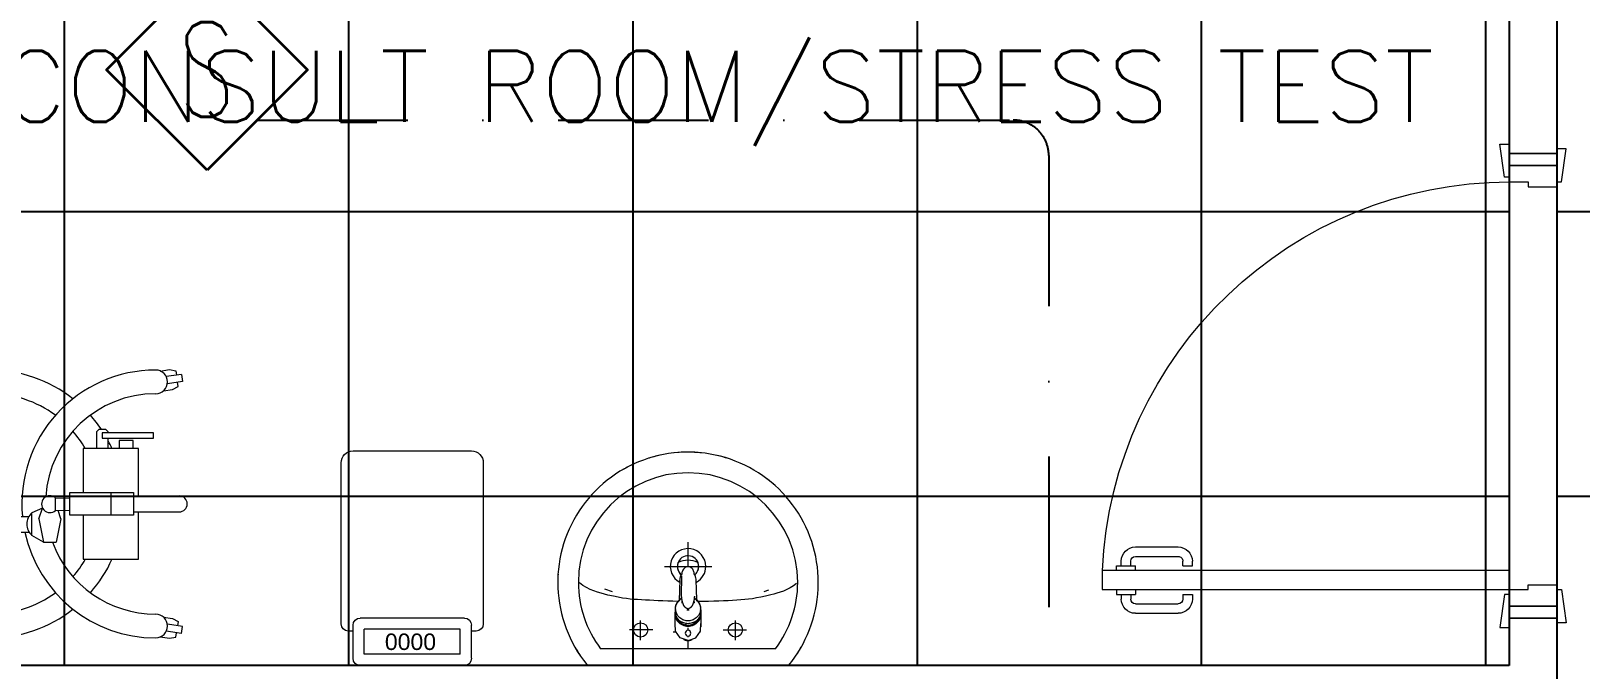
# Model space of a CAD drawing. Header units: inches. Extents: x -246178 to 57169, y -29325 to 19878.
# Drawn here: x 26329 to 29599, y -9965 to -8619 of the extents above; entities that cross this region are included whole.
import ezdxf
from ezdxf.enums import TextEntityAlignment as Align

# ---------------------------------------------------------------- set-up
doc = ezdxf.new("R2010")
doc.units = ezdxf.units.IN
doc.header["$LTSCALE"] = 25
doc.header["$MEASUREMENT"] = 0
doc.linetypes.add('DASHDOT', pattern=[25.4, 12.7, -6.35, 0, -6.35])
doc.layers.get('0').update_dxf_attribs({"color": 8})
for name, color, linetype, lineweight in [('00-Ground Floor$0$72_EGR_BASE_TEXT', 252, 'Continuous', 5), ('00-Ground Floor$0$LOADING', 253, 'Continuous', 5), ('00-Ground Floor$0$P-SANR-FIXT', 6, 'Continuous', 18), ('00-Ground Floor$0$Walls', 251, 'Continuous', 5), ('00-Ground Floor$0$Wooden Joinery', 251, 'Continuous', 5), ('E-LITE-CLNG-CNDT', 6, 'DASHDOT', 35), ('F-ALRM-CLNG @ 100', 33, 'Continuous', 35), ('F-ALRM-CLNG-CNDT', 51, 'DASHDOT', 25)]:
    doc.layers.add(name, color=color, linetype=linetype, lineweight=lineweight)
doc.layers.add('00-Ground Floor$0$False Ceiling', color=251, linetype='Continuous')
doc.styles.add('00-Ground Floor$0$SIMPLEX', font='SIMPLEX.shx', dxfattribs={"height": 150})
doc.styles.add('00-Ground Floor$0$Standard', font='arial.ttf')
doc.styles.add('DC_Simplex', font='SIMPLEX.shx', dxfattribs={"width": 0.7})

# ---------------------------------------------------------------- blocks, each defined once
blk = doc.blocks.new('00-Ground Floor$0$A$C72370EFE')
at = {"layer": '00-Ground Floor$0$Wooden Joinery'}
for p, q in [((-0.01, -0.03), (-0.01, -0.07)), ((0, -0.03), (-0.01, -0.03)), ((0.04, -0.03), (0.05, -0.03)), ((0.05, -0.03), (0.05, -0.07)), ((-0.01, -0.04), (-0.02, -0.04)), ((-0.01, -0.06), (-0.02, -0.06)), ((0.05, -0.04), (0.06, -0.04)), ((0.05, -0.06), (0.06, -0.06)), ((-0.05, -0.07), (-0.05, -0.16)), ((-0.03, -0.07), (-0.03, -0.16)), ((0, -0.07), (-0.01, -0.07)), ((0.04, -0.07), (0.05, -0.07)), ((0.07, -0.07), (0.07, -0.16)), ((0.09, -0.07), (0.09, -0.16)), ((-0.01, -0.17), (-0.02, -0.17)), ((-0.01, -0.19), (-0.02, -0.19)), ((-0.01, -0.17), (-0.01, -0.19)), ((0.05, -0.17), (0.06, -0.17)), ((0.05, -0.17), (0.05, -0.19)), ((0.05, -0.19), (0.06, -0.19))]:
    blk.add_line(p, q, dxfattribs=at)
for centre, radius, start, end in [((-0.02, -0.07), 0.03, 90, 180), ((-0.02, -0.07), 0.01, 90, 180), ((0.06, -0.07), 0.03, 0, 90), ((0.06, -0.07), 0.01, 0, 90), ((-0.02, -0.16), 0.03, 180, 270), ((-0.02, -0.16), 0.01, 180, 270), ((0.06, -0.16), 0.01, 270, 0), ((0.06, -0.16), 0.03, 270, 0)]:
    blk.add_arc(centre, radius, start, end, dxfattribs=at)
blk = doc.blocks.new('00-Ground Floor$0$A$C5DAD61B4')
at = {"layer": '00-Ground Floor$0$Wooden Joinery'}
for points in [[(80, 959.1), (80, 969.1), (10, 979.1), (10, 959.1)], [(940, 959.1), (940, 969.1), (1010, 979.1), (1010, 959.1)], [(70, 859.1), (70, 849.1), (0, 839.1), (0, 859.1)], [(120, 859.1), (120, 0), (80, 0), (80, 859.1)], [(950, 859.1), (950, 849.1), (1020, 839.1), (1020, 859.1)]]:
    blk.add_lwpolyline(points, close=True, dxfattribs=at)
for points in [[(45, 859.1), (45, 959.1), (20, 959.1), (20, 859.1), (45, 859.1)], [(45, 859.1), (80, 859.1), (80, 899.1), (90, 899.1), (90, 959.1), (45, 959.1), (45, 859.1)], [(975, 859.1), (940, 859.1), (940, 899.1), (930, 899.1), (930, 959.1), (975, 959.1), (975, 859.1)], [(975, 859.1), (975, 959.1), (1000, 959.1), (1000, 859.1), (975, 859.1)]]:
    blk.add_lwpolyline(points, dxfattribs=at)
blk.add_arc((80, 859.1), 860, 272.666, 0, dxfattribs=at)
at = {"layer": '00-Ground Floor$0$Wooden Joinery', "xscale": 999.9999999998854, "yscale": 999.9999999998854, "zscale": 999.9999999998854, "rotation": 180}
blk.add_blockref('00-Ground Floor$0$A$C72370EFE', (120, 0), dxfattribs=at)
blk = doc.blocks.new('00-Ground Floor$0$FP_84-161_A_00_GFL_-0_080_Einreichung_Grundrisse_100')
at = {"layer": '00-Ground Floor$0$P-SANR-FIXT'}
blk.add_line((-0.0045, 0.0022), (-0.0044, 0.002), dxfattribs=at)
at = {"layer": '00-Ground Floor$0$P-SANR-FIXT', "flags": 128}
blk.add_lwpolyline([(-0.006, 0.004), (-0.0059, 0.0039), (-0.0057, 0.0038)], dxfattribs=at)
blk = doc.blocks.new('00-Ground Floor$0$FP_85-161_A_00_GFL_-0_080_Einreichung_Grundrisse_100')
at = {"layer": '00-Ground Floor$0$P-SANR-FIXT'}
blk.add_line((0.0044, 0.0019), (0.0045, 0.0021), dxfattribs=at)
at = {"layer": '00-Ground Floor$0$P-SANR-FIXT', "flags": 128}
blk.add_lwpolyline([(0.0057, 0.0037), (0.0058, 0.0039), (0.006, 0.004)], dxfattribs=at)
blk = doc.blocks.new('00-Ground Floor$0$IS_Ceraplus_B8204_BIM_BG _1_ - B8204AA - CERAPLUS single lever basin mixer with pop-up waste-V83-161_A_00_GFL_-0_080_Einreichung_Grundrisse_100')
at = {"layer": '00-Ground Floor$0$LOADING'}
h = blk.add_hatch(dxfattribs=at)
h.set_pattern_fill('FP_27', color=256, style=0, pattern_type=2)
h.set_pattern_definition([(135, (-0.009, 0), (0.010607, 0.010607), []), (45, (-0.009, 0), (0.010607, -0.010607), [])])
h.paths.add_polyline_path([(-0.0045, 0.0019), (-0.0056, 0.0024), (-0.005, 0.0019)])
h.paths.add_polyline_path([(-0.0055, 0.0035), (-0.0055, 0.0035), (-0.0079, 0.0042)])
for p, q in [((-0.014, 0.0647), (-0.0133, 0.1077)), ((-0.0271, 0.0392), (-0.0274, 0.0337)), ((-0.0185, 0.0618), (-0.019, 0.0539)), ((-0.019, 0.0539), (-0.0188, 0.0561)), ((-0.0124, 0.052), (-0.0133, 0.0515)), ((0.0137, 0.0512), (0.0129, 0.0517)), ((0.0274, 0.0337), (0.0271, 0.0392)), ((-0.028, 0.0281), (-0.028, 0)), ((-0.0262, 0.0293), (-0.0263, 0.0287)), ((-0.0263, 0.0287), (-0.0262, 0.0282)), ((0.0262, 0.0282), (0.0263, 0.0287)), ((0.028, 0), (0.028, 0.0281))]:
    blk.add_line(p, q, dxfattribs=at)
at = {"layer": '00-Ground Floor$0$LOADING', "flags": 128}
for points in [[(0, 0.1266), (-0.0025, 0.1263), (-0.0047, 0.1255), (-0.0067, 0.1244), (-0.0084, 0.123), (-0.0098, 0.1214), (-0.0109, 0.1197), (-0.0118, 0.1179), (-0.0124, 0.1161), (-0.0129, 0.1142)], [(0.0129, 0.1142), (0.0124, 0.1161), (0.0118, 0.1179), (0.0109, 0.1197), (0.0098, 0.1214), (0.0084, 0.123), (0.0067, 0.1244), (0.0047, 0.1255), (0.0025, 0.1263), (0, 0.1266)], [(-0.0184, 0.0651), (-0.0184, 0.0652), (-0.0184, 0.0652), (-0.0184, 0.0652), (-0.0184, 0.0654), (-0.0184, 0.0655)], [(-0.0172, 0.0938), (-0.0177, 0.083), (-0.0181, 0.0721)], [(0.0181, 0.0721), (0.0177, 0.083), (0.0172, 0.0938)], [(-0.0173, 0.0577), (-0.0181, 0.057), (-0.0189, 0.0563), (-0.0197, 0.0556), (-0.0204, 0.0548), (-0.0211, 0.054), (-0.0218, 0.0532), (-0.0224, 0.0523), (-0.023, 0.0514), (-0.0236, 0.0505), (-0.0241, 0.0496), (-0.0246, 0.0487), (-0.025, 0.0477), (-0.0254, 0.0467), (-0.0258, 0.0458), (-0.0261, 0.0448), (-0.0264, 0.0437), (-0.0266, 0.0427), (-0.0268, 0.0417), (-0.027, 0.0407), (-0.0271, 0.0396), (-0.0271, 0.0393)], [(0.0176, 0.0568), (0.0224, 0.0513), (0.0254, 0.0448), (0.0264, 0.0376), (0.0253, 0.0305), (0.0222, 0.024), (0.0172, 0.0186), (0.0109, 0.0147), (0.0037, 0.0127), (-0.0037, 0.0127), (-0.0109, 0.0147), (-0.0172, 0.0186), (-0.0222, 0.024), (-0.0253, 0.0305), (-0.0264, 0.0376), (-0.0254, 0.0448), (-0.0224, 0.0513), (-0.0176, 0.0568)], [(-0.0138, 0.0591), (-0.0139, 0.0588), (-0.0142, 0.0586), (-0.0146, 0.0583), (-0.0151, 0.0581), (-0.0156, 0.058), (-0.0162, 0.0579)], [(-0.014, 0.0633), (-0.0139, 0.0612), (-0.0138, 0.0591)], [(0.0138, 0.0591), (0.0139, 0.0612), (0.014, 0.0633)], [(0.0162, 0.0579), (0.0156, 0.058), (0.0151, 0.0581), (0.0146, 0.0583), (0.0142, 0.0586), (0.0139, 0.0588), (0.0138, 0.0591)], [(0.0176, 0.0568), (0.0174, 0.0575), (0.0171, 0.0578)], [(0.0271, 0.0393), (0.027, 0.0403), (0.0269, 0.0413), (0.0267, 0.0424), (0.0265, 0.0434), (0.0262, 0.0444), (0.0259, 0.0454), (0.0255, 0.0464), (0.0252, 0.0474), (0.0247, 0.0484), (0.0243, 0.0493), (0.0238, 0.0502), (0.0232, 0.0511), (0.0226, 0.052), (0.022, 0.0529), (0.0214, 0.0537), (0.0207, 0.0545), (0.0199, 0.0553), (0.0192, 0.0561), (0.0184, 0.0568), (0.0176, 0.0575), (0.0173, 0.0577)], [(0.019, 0.0539), (0.0185, 0.0615), (0.0185, 0.0618)], [(0, -0.0291), (-0.0165, -0.0236), (-0.0266, -0.009), (-0.0272, 0.0069)], [(0, -0.0291), (0.0165, -0.0236), (0.0266, -0.009), (0.0272, 0.0069)]]:
    blk.add_lwpolyline(points, dxfattribs=at)
at = {"layer": '00-Ground Floor$0$LOADING'}
for centre, radius, start, end in [((-0.009, 0), 0.005, 45, 60), ((0.009, 0), 0.005, 120, 135), ((0, -0.0135), 0.00603, 0, 180), ((0, -0.0135), 0.00603, 180, 0)]:
    blk.add_arc(centre, radius, start, end, dxfattribs=at)
for centre, major_axis, start_param, end_param in [((0, 0.0281), (0.028, 0), 2.951868, 4.712389), ((0, 0.0321), (0.0275, 0), 3.080485, 3.141362), ((0, 0.0321), (0.0275, 0), 2.843769, 3.043872), ((0, 0.0281), (0.028, 0), 2.799851, 2.911963), ((0, 0.0312), (0.0248, 0), 2.092112, 2.171239), ((0, 0.0281), (0.028, 0), 2.023633, 2.080754), ((0, 0.0287), (0.0262, 0), 2.050686, 2.11396), ((0, 0.0281), (0.028, 0), 4.712389, 6.473013), ((0, 0.0287), (0.0263, 0), 1.027635, 1.090907), ((0, 0.0281), (0.028, 0), 1.06092, 1.118026), ((0, 0.0312), (0.0248, 0), 0.970354, 1.049481), ((0, 0.0287), (0.0267, 0), 0.174533, 0.223811), ((0, 0.0321), (0.0275, 0), 0.09773, 0.297658), ((0, 0.0281), (0.028, 0), 0.229745, 0.342115), ((0, 0.0321), (0.0275, 0), 0.00023, 0.061119), ((0, 0.0287), (0.0267, 0), 3.246629, 4.712389), ((0, 0.0287), (0.0262, 0), 3.49143, 3.65954), ((0, 0.0287), (0.0262, 0), 3.665191, 4.712389), ((0, 0.0287), (-0.0267, 0), 1.570796, 3.036493), ((0, 0.0287), (-0.0263, 0), 1.570796, 2.599865), ((0, 0.0287), (0.0263, 0), 5.759587, 5.933266)]:
    blk.add_ellipse(centre, major_axis=major_axis, ratio=0.961262, start_param=start_param, end_param=end_param, dxfattribs=at)
for points, knots in [([(-0.0171, 0.0973), (-0.0171, 0.0992), (-0.0167, 0.102), (-0.0159, 0.1053), (-0.0153, 0.1072), (-0.0147, 0.1084), (-0.0142, 0.1096), (-0.0137, 0.1106), (-0.0133, 0.1113), (-0.0131, 0.1116)], [0, 0, 0, 0, 0.2, 0.3, 0.35, 0.4, 0.4375, 0.475, 0.5143259, 0.5143259, 0.5143259, 0.5143259]), ([(-0.0129, 0.1142), (-0.0129, 0.1141), (-0.013, 0.1138), (-0.013, 0.1134), (-0.0131, 0.1131), (-0.0131, 0.1128), (-0.0131, 0.1125), (-0.0131, 0.1122), (-0.0132, 0.1118), (-0.0132, 0.1115), (-0.0132, 0.1111), (-0.0132, 0.1107), (-0.0132, 0.1105)], [0, 0, 0, 0, 0.1, 0.15, 0.2, 0.25, 0.3, 0.35, 0.4, 0.45, 0.5, 0.6, 0.6, 0.6, 0.6]), ([(0.0132, 0.1105), (0.0132, 0.1107), (0.0132, 0.1111), (0.0132, 0.1115), (0.0132, 0.1118), (0.0131, 0.1122), (0.0131, 0.1125), (0.0131, 0.1128), (0.0131, 0.1131), (0.013, 0.1134), (0.013, 0.1138), (0.0129, 0.1141), (0.0129, 0.1142)], [0.4, 0.4, 0.4, 0.4, 0.5, 0.55, 0.6, 0.65, 0.7, 0.75, 0.8, 0.85, 0.9, 1, 1, 1, 1]), ([(0.0171, 0.0973), (0.0171, 0.0992), (0.0167, 0.102), (0.0159, 0.1053), (0.0153, 0.1072), (0.0147, 0.1086), (0.0141, 0.1099), (0.0135, 0.1109), (0.0132, 0.1115), (0.0131, 0.1116)], [-1, -1, -1, -1, -0.8, -0.7, -0.65, -0.6, -0.55, -0.5, -0.4856603, -0.4856603, -0.4856603, -0.4856603]), ([(-0.0184, 0.0646), (-0.0185, 0.0619), (-0.0186, 0.0582), (-0.0188, 0.0547), (-0.0188, 0.0538)], [0, 0, 0, 0, 0.25, 0.3275619, 0.3275619, 0.3275619, 0.3275619]), ([(-0.0176, 0.0568), (-0.0175, 0.0569), (-0.0173, 0.057), (-0.0172, 0.0571), (-0.017, 0.0572), (-0.0169, 0.0573), (-0.0167, 0.0574), (-0.0166, 0.0575), (-0.0165, 0.0577), (-0.0163, 0.0578), (-0.0162, 0.0578), (-0.0162, 0.0579)], [0, 0, 0, 0, 0.2, 0.3, 0.4, 0.5, 0.6, 0.7, 0.8, 0.9, 1, 1, 1, 1]), ([(-0.0138, 0.0591), (-0.0137, 0.0587), (-0.0136, 0.0581), (-0.0134, 0.0572), (-0.0132, 0.0566), (-0.0131, 0.0559), (-0.0129, 0.0552), (-0.0128, 0.0544), (-0.0126, 0.0537), (-0.0124, 0.053), (-0.0122, 0.0521), (-0.0118, 0.0509), (-0.0114, 0.0497), (-0.0111, 0.0489), (-0.0109, 0.0484), (-0.0108, 0.0481), (-0.0107, 0.0477), (-0.0105, 0.0472), (-0.0103, 0.0466), (-0.01, 0.0459), (-0.0096, 0.0452), (-0.0092, 0.0446), (-0.0088, 0.0441), (-0.0083, 0.0435), (-0.0078, 0.0429), (-0.0072, 0.0424), (-0.0067, 0.0419), (-0.0061, 0.0414), (-0.0055, 0.0409), (-0.0049, 0.0405), (-0.0042, 0.04), (-0.0035, 0.0397), (-0.0028, 0.0393), (-0.0021, 0.0389), (-0.0012, 0.0384), (-0.0005, 0.038), (0, 0.0378)], [0, 0, 0, 0, 0.055556, 0.083333, 0.111111, 0.138889, 0.166667, 0.194444, 0.222222, 0.25, 0.277778, 0.333333, 0.388889, 0.416667, 0.430556, 0.444444, 0.458333, 0.472222, 0.5, 0.527778, 0.555556, 0.583333, 0.611111, 0.638889, 0.666667, 0.694444, 0.722222, 0.75, 0.777778, 0.805556, 0.833333, 0.861111, 0.888889, 0.916667, 0.944444, 1, 1, 1, 1]), ([(-0.0022, 0.0357), (-0.002, 0.0357), (-0.0013, 0.0357), (-0.0006, 0.0357), (0, 0.0357)], [0.8701641, 0.8701641, 0.8701641, 0.8701641, 0.9, 1, 1, 1, 1]), ([(0, 0.0378), (0.0005, 0.038), (0.0012, 0.0384), (0.0021, 0.0389), (0.0028, 0.0393), (0.0035, 0.0397), (0.0042, 0.04), (0.0049, 0.0405), (0.0055, 0.0409), (0.0061, 0.0414), (0.0067, 0.0419), (0.0072, 0.0424), (0.0078, 0.0429), (0.0083, 0.0435), (0.0088, 0.0441), (0.0092, 0.0446), (0.0096, 0.0452), (0.01, 0.0459), (0.0103, 0.0466), (0.0105, 0.0472), (0.0107, 0.0477), (0.0108, 0.0481), (0.0109, 0.0484), (0.0111, 0.0489), (0.0114, 0.0497), (0.0118, 0.0509), (0.0122, 0.0521), (0.0124, 0.053), (0.0126, 0.0537), (0.0128, 0.0544), (0.0129, 0.0552), (0.0131, 0.0559), (0.0132, 0.0566), (0.0134, 0.0572), (0.0136, 0.0581), (0.0137, 0.0587), (0.0138, 0.0591)], [0, 0, 0, 0, 0.055556, 0.083333, 0.111111, 0.138889, 0.166667, 0.194444, 0.222222, 0.25, 0.277778, 0.305556, 0.333333, 0.361111, 0.388889, 0.416667, 0.444444, 0.472222, 0.5, 0.527778, 0.541667, 0.555556, 0.569444, 0.583333, 0.611111, 0.666667, 0.722222, 0.75, 0.777778, 0.805556, 0.833333, 0.861111, 0.888889, 0.916667, 0.944444, 1, 1, 1, 1]), ([(0, 0.0357), (0.0006, 0.0357), (0.0013, 0.0357), (0.002, 0.0357), (0.0022, 0.0357)], [0, 0, 0, 0, 0.1, 0.1298422, 0.1298422, 0.1298422, 0.1298422]), ([(0.0166, 0.0582), (0.0165, 0.0583), (0.0163, 0.0585), (0.016, 0.0587), (0.0158, 0.0588), (0.0156, 0.059), (0.0154, 0.0592), (0.0151, 0.0596), (0.0148, 0.06), (0.0145, 0.0604), (0.0143, 0.0608), (0.0141, 0.0611), (0.0141, 0.0613)], [0, 0, 0, 0, 0.0833333, 0.125, 0.1666667, 0.2083333, 0.25, 0.3333333, 0.4166667, 0.5, 0.5833333, 0.6666667, 0.6666667, 0.6666667, 0.6666667]), ([(0.0162, 0.0579), (0.0162, 0.0578), (0.0163, 0.0578), (0.0165, 0.0577), (0.0166, 0.0575), (0.0167, 0.0574), (0.0169, 0.0573), (0.017, 0.0572), (0.0172, 0.0571), (0.0173, 0.057), (0.0175, 0.0569), (0.0176, 0.0568)], [0, 0, 0, 0, 0.1, 0.2, 0.3, 0.4, 0.5, 0.6, 0.7, 0.8, 1, 1, 1, 1]), ([(0.0188, 0.0538), (0.0188, 0.0547), (0.0186, 0.0582), (0.0185, 0.0619), (0.0184, 0.0646)], [0.6724033, 0.6724033, 0.6724033, 0.6724033, 0.75, 1, 1, 1, 1]), ([(-0.0275, 0.0321), (-0.0275, 0.0305), (-0.0273, 0.0282), (-0.0266, 0.0253), (-0.0258, 0.0231), (-0.0249, 0.0211), (-0.0238, 0.0192), (-0.0227, 0.0177), (-0.0218, 0.0165), (-0.021, 0.0157), (-0.0202, 0.0149), (-0.0191, 0.0139), (-0.0177, 0.0127), (-0.0161, 0.0117), (-0.0148, 0.0109), (-0.0138, 0.0104), (-0.0127, 0.0099), (-0.0113, 0.0093), (-0.0087, 0.0084), (-0.0048, 0.0075), (0, 0.0071), (0.0048, 0.0075), (0.0087, 0.0084), (0.0113, 0.0093), (0.0127, 0.0099), (0.0138, 0.0104), (0.0148, 0.0109), (0.0161, 0.0117), (0.0177, 0.0127), (0.0192, 0.0139), (0.0203, 0.0149), (0.021, 0.0157), (0.0218, 0.0165), (0.0227, 0.0177), (0.0238, 0.0192), (0.0249, 0.0211), (0.0258, 0.0231), (0.0266, 0.0253), (0.0273, 0.0282), (0.0275, 0.0305), (0.0275, 0.0321)], [0, 0, 0, 0, 0.055556, 0.083333, 0.111111, 0.138889, 0.166667, 0.194444, 0.208333, 0.222222, 0.236111, 0.25, 0.277778, 0.305556, 0.319444, 0.333333, 0.347222, 0.361111, 0.388889, 0.444444, 0.5, 0.555556, 0.611111, 0.638889, 0.652778, 0.666667, 0.680556, 0.694444, 0.722222, 0.75, 0.763889, 0.777778, 0.791667, 0.805556, 0.833333, 0.861111, 0.888889, 0.916667, 0.944444, 1, 1, 1, 1])]:
    blk.add_open_spline(points, degree=3, knots=knots, dxfattribs=at)
for points in [[(-0.0181, 0.0721), (-0.0181, 0.0709), (-0.0182, 0.0684), (-0.0183, 0.0659), (-0.0184, 0.0646)], [(-0.0171, 0.0973), (-0.0171, 0.0967), (-0.0172, 0.0956), (-0.0172, 0.0944), (-0.0172, 0.0938)], [(0.0172, 0.0938), (0.0172, 0.0944), (0.0172, 0.0956), (0.0171, 0.0967), (0.0171, 0.0973)], [(0.0184, 0.0646), (0.0183, 0.0659), (0.0182, 0.0684), (0.0181, 0.0709), (0.0181, 0.0721)], [(-0.0172, 0.0578), (-0.0165, 0.058), (-0.0157, 0.0584), (-0.0148, 0.0587)], [(-0.0166, 0.0582), (-0.0167, 0.0581), (-0.0169, 0.058), (-0.0171, 0.0578), (-0.0172, 0.0578)], [(-0.0138, 0.0621), (-0.0139, 0.0617), (-0.0142, 0.0609), (-0.0148, 0.0599), (-0.0156, 0.059), (-0.0163, 0.0585), (-0.0166, 0.0582)], [(-0.0166, 0.0582), (-0.0166, 0.0582), (-0.0166, 0.0583), (-0.0165, 0.0582), (-0.0164, 0.0581), (-0.0162, 0.0579), (-0.0162, 0.0579)], [(-0.014, 0.0633), (-0.014, 0.0635), (-0.014, 0.064), (-0.014, 0.0644), (-0.014, 0.0646)], [(-0.014, 0.0633), (-0.014, 0.0633), (-0.014, 0.0633), (-0.014, 0.0633)], [(0.014, 0.0647), (0.014, 0.0644), (0.014, 0.064), (0.014, 0.0635), (0.014, 0.0633)], [(0.014, 0.0633), (0.014, 0.0633), (0.014, 0.0633), (0.014, 0.0633)], [(0.0141, 0.059), (0.0147, 0.0587), (0.0158, 0.0583), (0.0168, 0.0579), (0.0172, 0.0578)], [(0.0162, 0.0579), (0.0162, 0.0579), (0.0164, 0.0581), (0.0165, 0.0582), (0.0166, 0.0583), (0.0166, 0.0582), (0.0166, 0.0582)], [(0.0169, 0.058), (0.0169, 0.058), (0.0168, 0.0581), (0.0167, 0.0582), (0.0166, 0.0582)], [(0.0171, 0.0578), (0.0171, 0.0579), (0.017, 0.0579), (0.0169, 0.058)]]:
    blk.add_open_spline(points, degree=3, dxfattribs=at)
for name in ['00-Ground Floor$0$FP_84-161_A_00_GFL_-0_080_Einreichung_Grundrisse_100', '00-Ground Floor$0$FP_85-161_A_00_GFL_-0_080_Einreichung_Grundrisse_100']:
    blk.add_blockref(name, (0, 0), dxfattribs=at)
blk = doc.blocks.new('00-Ground Floor$0$_100_WB_KER_REN_55x45x18 - _100_WB_KER_REN_55x45x18-V70-161_A_00_GFL_-0_080_Einreichung_Grundrisse_100')
at = {"layer": '00-Ground Floor$0$LOADING'}
for p, q in [((0, -0.0168), (0, 0.0348)), ((-0.05, -0.0161), (0.05, -0.0161)), ((-0.1763, -0.0637), (-0.1598, -0.0692)), ((0.1605, -0.0691), (0.1707, -0.0656)), ((-0.1, -0.172), (-0.1, -0.1303)), ((0.1, -0.172), (0.1, -0.1303)), ((-0.0744, -0.15), (-0.1234, -0.15)), ((-0.0259, -0.155), (-0.0315, -0.155)), ((0, -0.1422), (0, -0.1399)), ((0, -0.1509), (0, -0.1454)), ((0, -0.1656), (0, -0.1628)), ((0.026, -0.155), (0.0248, -0.155)), ((0.0744, -0.15), (0.1234, -0.15)), ((0.1855, -0.1899), (-0.1855, -0.1899)), ((0, -0.1899), (0, -0.1724)), ((-0.2075, -0.2227), (-0.2075, -0.225)), ((-0.2074, -0.225), (0.2074, -0.225)), ((0.2075, -0.225), (0.2075, -0.2227))]:
    blk.add_line(p, q, dxfattribs=at)
at = {"layer": '00-Ground Floor$0$LOADING', "flags": 128}
for points in [[(0.275, -0.05), (0.2748, -0.039), (0.2741, -0.028), (0.273, -0.0171), (0.2715, -0.0062), (0.2695, 0.0046), (0.2671, 0.0154), (0.2643, 0.026), (0.261, 0.0365), (0.2574, 0.0469), (0.2533, 0.0571), (0.2488, 0.0671), (0.2439, 0.077), (0.2387, 0.0866), (0.233, 0.0961), (0.227, 0.1053), (0.2206, 0.1142), (0.2138, 0.1229), (0.2067, 0.1313), (0.1993, 0.1395), (0.1916, 0.1473), (0.1836, 0.1548), (0.1752, 0.162), (0.1666, 0.1688), (0.1577, 0.1753), (0.1486, 0.1814), (0.1392, 0.1872), (0.1296, 0.1925), (0.1198, 0.1975), (0.1098, 0.2021), (0.0996, 0.2063), (0.0893, 0.2101), (0.0788, 0.2135), (0.0682, 0.2164), (0.0575, 0.2189), (0.0467, 0.221), (0.0359, 0.2227), (0.0249, 0.2239), (0.014, 0.2246), (0.003, 0.225), (-0.008, 0.2249), (-0.019, 0.2243), (-0.03, 0.2234), (-0.0409, 0.2219), (-0.0517, 0.2201), (-0.0625, 0.2178), (-0.0731, 0.2151), (-0.0837, 0.212), (-0.0941, 0.2084), (-0.1043, 0.2044), (-0.1144, 0.2001), (-0.1243, 0.1953), (-0.1341, 0.1901), (-0.1436, 0.1846), (-0.1528, 0.1786), (-0.1618, 0.1723), (-0.1706, 0.1657), (-0.1791, 0.1587), (-0.1873, 0.1514), (-0.1952, 0.1437), (-0.2028, 0.1358), (-0.21, 0.1275), (-0.217, 0.119), (-0.2236, 0.1101), (-0.2298, 0.1011), (-0.2356, 0.0918), (-0.2411, 0.0822), (-0.2462, 0.0725), (-0.2509, 0.0625), (-0.2552, 0.0524), (-0.2591, 0.0421), (-0.2626, 0.0317), (-0.2656, 0.0211), (-0.2683, 0.0104), (-0.2705, -0.0003), (-0.2722, -0.0112), (-0.2736, -0.0221), (-0.2745, -0.0331), (-0.2749, -0.0441), (-0.275, -0.05)], [(-0.275, -0.05), (-0.2748, -0.061), (-0.2741, -0.072), (-0.273, -0.0829), (-0.2715, -0.0938), (-0.2695, -0.1046), (-0.2671, -0.1154), (-0.2643, -0.126), (-0.261, -0.1365), (-0.2574, -0.1469), (-0.2533, -0.1571), (-0.2488, -0.1671), (-0.2439, -0.177), (-0.2387, -0.1866), (-0.233, -0.1961), (-0.227, -0.2053), (-0.2206, -0.2142), (-0.2138, -0.2229), (-0.2121, -0.225)], [(0.2121, -0.225), (0.219, -0.2164), (0.2254, -0.2075), (0.2316, -0.1983), (0.2373, -0.189), (0.2427, -0.1794), (0.2476, -0.1696), (0.2522, -0.1596), (0.2564, -0.1494), (0.2602, -0.1391), (0.2635, -0.1286), (0.2665, -0.118), (0.269, -0.1073), (0.271, -0.0965), (0.2727, -0.0856), (0.2739, -0.0747), (0.2747, -0.0637), (0.275, -0.0527), (0.275, -0.05)]]:
    blk.add_lwpolyline(points, dxfattribs=at)
at = {"layer": '00-Ground Floor$0$LOADING'}
for centre in [(-0.1, -0.15), (0.1, -0.15)]:
    blk.add_circle(centre, 0.015, dxfattribs=at)
for centre, radius, start, end in [((0, -0.05), 0.275, 114.3411, 120), ((0, -0.05), 0.275, 102.4465, 108), ((0, -0.05), 0.275, 84, 96), ((0, -0.05), 0.275, 72, 77.0759), ((0, -0.05), 0.2315, 0, 180), ((0, -0.05), 0.275, 48, 52.3311), ((0, -0.0161), 0.0375, 0, 242.8695), ((0, -0.0161), 0.0225, 0, 230.4974), ((0, -0.05), 0.275, 176.3775, 180), ((0, -0.0161), 0.0225, 166.6583, 180), ((0, -0.0161), 0.0225, 158.492, 162.9534), ((0, -0.0161), 0.0225, 197.9866, 203.275), ((0, -0.05), 0.047, 63.4433, 116.5567), ((0, -0.0161), 0.0225, 216.6061, 221.9192), ((0, -0.0161), 0.0225, 308.5714, 0), ((0, -0.0161), 0.0225, 318.0735, 323.384), ((0, -0.0161), 0.0375, 298.5854, 0), ((0, -0.0161), 0.0225, 336.724, 342.0113), ((0, -0.0161), 0.0225, 17.0466, 21.508), ((0, -0.0161), 0.0225, 0, 13.3417), ((0, -0.05), 0.2315, 180, 217.1791), ((0, -0.05), 0.2315, 322.8209, 0), ((0, -0.155), 0.0175, 101.7654, 108.0537), ((0, -0.05), 0.275, 209.6409, 214.0676), ((0, -0.155), 0.0175, 234.0899, 305.9101), ((0, -0.155), 0.0175, 276.1202, 291.131), ((0, -0.05), 0.275, 325.9324, 330.3591), ((0, -0.05), 0.275, 218.7619, 219.5212), ((0, -0.05), 0.275, 320.4788, 321.2381)]:
    blk.add_arc(centre, radius, start, end, dxfattribs=at)
for points in [[(-0.021, -0.008), (-0.0215, -0.0093), (-0.0222, -0.012), (-0.0225, -0.0147), (-0.0225, -0.0161)], [(0.0225, -0.0161), (0.0225, -0.0147), (0.0222, -0.012), (0.0215, -0.0093), (0.021, -0.008)], [(-0.1855, -0.1899), (-0.1854, -0.1899), (-0.1853, -0.1899), (-0.1852, -0.1899)], [(-0.0022, -0.1724), (-0.0018, -0.1724), (-0.0013, -0.1725), (-0.0009, -0.1725)], [(0.0009, -0.1725), (0.0013, -0.1725), (0.0018, -0.1724), (0.0022, -0.1724)], [(0.1852, -0.1899), (0.1853, -0.1899), (0.1854, -0.1899), (0.1855, -0.1899)], [(-0.2075, -0.2239), (-0.2075, -0.2235), (-0.2075, -0.2231), (-0.2075, -0.2227)], [(0.2075, -0.2227), (0.2075, -0.2231), (0.2075, -0.2235), (0.2075, -0.2239)]]:
    blk.add_open_spline(points, degree=3, dxfattribs=at)
for points, knots in [([(-0.0225, -0.0161), (-0.0225, -0.0187), (-0.0216, -0.0239), (-0.0182, -0.0298), (-0.0152, -0.0327), (-0.0141, -0.0337)], [0, 0, 0, 0, 0.1111111, 0.2222222, 0.2855797, 0.2855797, 0.2855797, 0.2855797]), ([(0.0141, -0.0337), (0.0163, -0.0319), (0.0207, -0.0267), (0.0225, -0.02), (0.0225, -0.0161)], [0.714432, 0.714432, 0.714432, 0.714432, 0.8333333, 1, 1, 1, 1]), ([(-0.0213, -0.0899), (-0.0501, -0.0892), (-0.1085, -0.0863), (-0.1431, -0.0839), (-0.2103, -0.066), (-0.2294, -0.0509)], [-0.6455998, -0.6455998, -0.6455998, -0.6455998, -0.4228457, -0.1715289, -0.0392191, -0.0392191, -0.0392191, -0.0392191]), ([(0.2292, -0.052), (0.2115, -0.0665), (0.1514, -0.0828), (0.1113, -0.0879), (0.0512, -0.0901), (0.0209, -0.0903)], [-1.3638988, -1.3638988, -1.3638988, -1.3638988, -1.235629, -0.9865548, -0.7533016, -0.7533016, -0.7533016, -0.7533016]), ([(-0.009, -0.17), (-0.0086, -0.1703), (-0.0077, -0.1708), (-0.0059, -0.1715), (-0.0046, -0.1719), (-0.0037, -0.1721)], [0.3333333, 0.3333333, 0.3333333, 0.3333333, 0.3611111, 0.3888889, 0.4346802, 0.4346802, 0.4346802, 0.4346802]), ([(0.0037, -0.1721), (0.0046, -0.1719), (0.0064, -0.1714), (0.0081, -0.1705), (0.009, -0.17)], [0.5653518, 0.5653518, 0.5653518, 0.5653518, 0.6111111, 0.6666667, 0.6666667, 0.6666667, 0.6666667]), ([(-0.2119, -0.225), (-0.2119, -0.225), (-0.2118, -0.225), (-0.2116, -0.225), (-0.2114, -0.225), (-0.2111, -0.225), (-0.2109, -0.225), (-0.2106, -0.225), (-0.2102, -0.225), (-0.2095, -0.225), (-0.2086, -0.225), (-0.2078, -0.225), (-0.2074, -0.225)], [-0.8333333, -0.8333333, -0.8333333, -0.8333333, -0.75, -0.7083333, -0.6666667, -0.5833333, -0.5416667, -0.5, -0.4166667, -0.3333333, -0.1666667, 0, 0, 0, 0]), ([(0.2074, -0.225), (0.2078, -0.225), (0.2086, -0.225), (0.2095, -0.225), (0.2102, -0.225), (0.2106, -0.225), (0.2109, -0.225), (0.2111, -0.225), (0.2114, -0.225), (0.2116, -0.225), (0.2118, -0.225), (0.2119, -0.225), (0.2119, -0.225)], [-1, -1, -1, -1, -0.8333333, -0.6666667, -0.5833333, -0.5, -0.4583333, -0.4166667, -0.3333333, -0.2916667, -0.25, -0.1666667, -0.1666667, -0.1666667, -0.1666667])]:
    blk.add_open_spline(points, degree=3, knots=knots, dxfattribs=at)
at = {"layer": '00-Ground Floor$0$P-SANR-FIXT'}
blk.add_blockref('00-Ground Floor$0$IS_Ceraplus_B8204_BIM_BG _1_ - B8204AA - CERAPLUS single lever basin mixer with pop-up waste-V83-161_A_00_GFL_-0_080_Einreichung_Grundrisse_100', (0, -0.1434), dxfattribs=at)
blk = doc.blocks.new('00-Ground Floor$0$HF13461A-P')
at = {"layer": '00-Ground Floor$0$LOADING'}
for p, q in [((0.0229, 0.4353), (0.0229, 0.3653)), ((0.2579, 0.4503), (0.0379, 0.4503)), ((0.2493, 0.4266), (0.0466, 0.4266)), ((0.0466, 0.4266), (0.0466, 0.3739)), ((0.2493, 0.4266), (0.2493, 0.3739)), ((0.2729, 0.4353), (0.2729, 0.3653)), ((-0.0021, 0.3628), (-0.0021, 0.0228)), ((0.0229, 0.3778), (0.0129, 0.3778)), ((0.2493, 0.3739), (0.0466, 0.3739)), ((0.2829, 0.3778), (0.2729, 0.3778)), ((0.2979, 0.0228), (0.2979, 0.3628)), ((0.2579, 0.3503), (0.0379, 0.3503)), ((0.0229, -0.0022), (0.2729, -0.0022))]:
    blk.add_line(p, q, dxfattribs=at)
for centre, radius, start, end in [((0.0379, 0.4353), 0.015, 90, 180), ((0.2579, 0.4353), 0.015, 0, 90), ((0.0129, 0.3628), 0.015, 90, 180), ((0.0379, 0.3653), 0.015, 180, 270), ((0.2579, 0.3653), 0.015, 270, 0), ((0.2829, 0.3628), 0.015, 0, 90), ((0.0229, 0.0228), 0.025, 180, 270), ((0.2729, 0.0228), 0.025, 270, 0)]:
    blk.add_arc(centre, radius, start, end, dxfattribs=at)
at = {"layer": '00-Ground Floor$0$LOADING', "style": '00-Ground Floor$0$Standard'}
blk.add_text('0000', height=0.03477, dxfattribs=at).set_placement((0.0901, 0.3829))
blk = doc.blocks.new('00-Ground Floor$0$mobile light')
at = {"layer": '00-Ground Floor$0$LOADING'}
for p, q in [((1882.58, -498.29), (1882.35, -499.8)), ((1882.35, -499.8), (1885.55, -500.28)), ((1882.58, -498.29), (1885.78, -498.78)), ((1883.28, -500.85), (1883.42, -499.96)), ((1883.78, -497.56), (1883.65, -498.45)), ((1885.1, -497.29), (1883.78, -497.56)), ((1887.04, -497.59), (1885.1, -497.29)), ((1923.94, -497.59), (1925.88, -497.29)), ((1928.41, -498.29), (1925.2, -498.78)), ((1928.63, -499.8), (1925.43, -500.28)), ((1925.88, -497.29), (1927.2, -497.56)), ((1927.2, -497.56), (1927.33, -498.45)), ((1927.7, -500.85), (1927.56, -499.96)), ((1928.41, -498.29), (1928.63, -499.8)), ((1884.47, -501.5), (1883.28, -500.85)), ((1886.4, -501.79), (1884.47, -501.5)), ((1924.58, -501.79), (1926.52, -501.5)), ((1926.52, -501.5), (1927.7, -500.85)), ((1947.59, -502.62), (1941.09, -502.62)), ((1948.76, -501.94), (1947.59, -502.62)), ((1947.59, -502.62), (1947.59, -505.45)), ((1948.15, -506.5), (1952.41, -502.55)), ((1953.47, -501.94), (1948.76, -501.94)), ((1958.23, -506.5), (1953.47, -501.94)), ((1947.59, -505.45), (1941.09, -505.45)), ((1946.6, -512.08), (1948.15, -506.5)), ((1947.59, -505.45), (1948.15, -506.5)), ((1958.23, -506.5), (1948.15, -506.5)), ((1959.78, -512.08), (1958.23, -506.5)), ((1963.08, -509.67), (1943.3, -509.67)), ((1959.78, -512.08), (1946.6, -512.08)), ((1908.01, -522.53), (1909, -517.55)), ((1911.69, -517.55), (1909, -517.55)), ((1912.69, -522.53), (1911.69, -517.55)), ((1911.69, -517.55), (1914.17, -518.99)), ((1914.17, -518.99), (1914.17, -523.77)), ((1921.08, -519.69), (1914.74, -519.69)), ((1922.73, -518.8), (1921.08, -519.69)), ((1921.08, -519.69), (1921.08, -523.01)), ((1921.08, -519.69), (1921.08, -523.01)), ((1925.38, -518.8), (1922.73, -518.8)), ((1908.01, -522.53), (1908.62, -524.28)), ((1912.69, -522.53), (1911.9, -524.78)), ((1921.08, -523.01), (1914.77, -523.01)), ((1922.73, -523.93), (1921.08, -523.04)), ((1892.68, -523.97), (1883.05, -523.97)), ((1892.68, -528.06), (1892.68, -523.24)), ((1892.68, -523.24), (1906.16, -523.24)), ((1897.5, -528.06), (1897.5, -523.24)), ((1906.16, -523.24), (1906.16, -528.06)), ((1909.15, -524.25), (1906.16, -524.32)), ((1909.15, -524.25), (1909.15, -526.94)), ((1911.9, -524.78), (1914.17, -523.77)), ((1925.38, -523.93), (1922.73, -523.93)), ((1892.68, -527.34), (1883.05, -527.34)), ((1906.16, -528.06), (1892.68, -528.06)), ((1909.15, -526.94), (1906.16, -526.87)), ((1882.35, -551.47), (1885.55, -550.99)), ((1882.58, -552.98), (1882.35, -551.47)), ((1882.58, -552.98), (1885.78, -552.5)), ((1884.47, -549.77), (1883.28, -550.42)), ((1883.28, -550.42), (1883.42, -551.31)), ((1886.4, -549.48), (1884.47, -549.77)), ((1924.58, -549.48), (1926.52, -549.77)), ((1928.41, -552.98), (1925.2, -552.5)), ((1928.63, -551.47), (1925.43, -550.99)), ((1926.52, -549.77), (1927.7, -550.42)), ((1927.7, -550.42), (1927.56, -551.31)), ((1928.41, -552.98), (1928.63, -551.47)), ((1883.78, -553.71), (1883.65, -552.82)), ((1885.1, -553.98), (1883.78, -553.71)), ((1887.04, -553.69), (1885.1, -553.98)), ((1923.94, -553.69), (1925.88, -553.98)), ((1925.88, -553.98), (1927.2, -553.71)), ((1927.2, -553.71), (1927.33, -552.82))]:
    blk.add_line(p, q, dxfattribs=at)
for points in [[(1903.33, -523.24), (1903.33, -514.02), (1891.61, -514.02), (1891.61, -523.97)], [(1954.27, -524.55), (1954.27, -528.82), (1952.05, -528.82), (1952.05, -524.5)], [(1891.61, -527.34), (1891.61, -537.34), (1903.33, -537.34), (1903.33, -528.06)], [(1892.74, -537.34), (1892.74, -539.04), (1895.76, -539.04), (1895.76, -537.34)], [(1898.05, -537.34), (1898.05, -539.5)], [(1898.05, -540.63), (1898.05, -540.87), (1898.53, -541.35), (1900.02, -541.35), (1900.5, -540.87), (1900.5, -537.34)]]:
    blk.add_lwpolyline(points, dxfattribs=at)
for points in [[(1929.78, -518.8), (1925.38, -518.8), (1925.38, -523.93), (1929.78, -523.93)], [(1899.3, -539.5), (1888.5, -539.5), (1888.5, -540.63), (1899.3, -540.63)]]:
    blk.add_lwpolyline(points, close=True, dxfattribs=at)
for centre, radius in [((1945.96, -511.25), 0.793), ((1960.42, -511.25), 0.793), ((1953.01, -531.79), 8.32), ((1953.01, -531.79), 7.35), ((1938.31, -531.85), 0.793), ((1968.07, -531.85), 0.793), ((1953.19, -546.77), 0.793)]:
    blk.add_circle(centre, radius, dxfattribs=at)
for centre, radius, start, end in [((1888.02, -499.89), 2.5, 90, 270), ((1888.02, -525.64), 28.25, 12.1463, 90), ((1922.96, -525.64), 28.25, 90, 128.2073), ((1922.96, -499.89), 2.5, 270, 90), ((1888.02, -525.64), 23.25, 20.3387, 90), ((1922.96, -525.64), 23.25, 90, 126.3743), ((1942.82, -519.31), 16.86, 97.1293, 177.6115), ((1942.82, -519.31), 13.97, 97.1293, 177.6115), ((1922.96, -525.64), 28.25, 138.4974, 155.7305), ((1980.13, -532.49), 43.32, 148.2167, 181.2501), ((1926.25, -532.49), 43.32, 358.7499, 31.7833), ((1922.96, -525.64), 23.25, 138.7224, 150.0382), ((1946.6, -514.96), 2.89, 90, 152.4092), ((1959.78, -514.96), 2.89, 27.5908, 90), ((1980.13, -532.49), 40.72, 152.4092, 181.2501), ((1926.25, -532.49), 40.72, 358.7499, 27.5908), ((1911.94, -521.38), 3.27, 313.0112, 46.9888), ((1888.02, -525.64), 28.25, 270, 5.3386), ((1883.05, -525.65), 1.68, 90, 270), ((1910.32, -525.6), 1.78, 229.0673, 130.9327), ((1888.02, -525.64), 23.25, 270, 356.3184), ((1953.19, -531.93), 16.44, 185.2361, 354.7639), ((1953.19, -531.93), 13.84, 185.2361, 354.7639), ((1922.96, -525.64), 28.25, 204.483, 208.105), ((1922.96, -525.64), 23.25, 210.2349, 221.2776), ((1922.96, -525.64), 28.25, 213.7985, 221.5026), ((1922.96, -525.64), 23.25, 233.6257, 270), ((1888.02, -551.39), 2.5, 90, 270), ((1922.96, -525.64), 28.25, 231.7927, 270), ((1922.96, -551.39), 2.5, 270, 90)]:
    blk.add_arc(centre, radius, start, end, dxfattribs=at)
blk = doc.blocks.new('00-Ground Floor$0$ME19011A-P')
for p, q in [((-0.425, 0), (0.425, 0)), ((-0.425, 0), (-0.425, -0.015)), ((0.425, 0), (0.425, -0.015)), ((-0.425, -0.015), (0.425, -0.015)), ((-0.3675, -0.0198), (-0.2325, -0.0198)), ((-0.3675, -0.0198), (-0.3675, -0.0399)), ((-0.36, -0.015), (-0.36, -0.0198)), ((-0.24, -0.015), (-0.24, -0.0198)), ((-0.2325, -0.0198), (-0.2325, -0.0399)), ((-0.15, -0.015), (-0.15, -0.04)), ((-0.15, -0.025), (0, -0.025)), ((-0.0402, -0.0312), (-0.0496, -0.0337)), ((-0.0376, -0.0409), (-0.0402, -0.0312)), ((0, -0.015), (0, -0.04)), ((0.1, -0.015), (0.1, -0.045)), ((0.2, -0.045), (0.2, -0.015)), ((0.2818, -0.015), (0.2484, -0.015)), ((0.2484, -0.0243), (0.2484, -0.015)), ((0.2818, -0.0243), (0.2484, -0.0243)), ((0.2818, -0.0243), (0.2818, -0.015)), ((0.3211, -0.015), (0.2877, -0.015)), ((0.2877, -0.015), (0.2877, -0.0531)), ((0.3211, -0.0243), (0.2877, -0.0243)), ((0.3211, -0.0531), (0.3211, -0.015)), ((0.3623, -0.015), (0.3289, -0.015)), ((0.3289, -0.015), (0.3289, -0.0531)), ((0.3623, -0.0243), (0.3289, -0.0243)), ((0.3623, -0.0531), (0.3623, -0.015)), ((0.3682, -0.0243), (0.3682, -0.015)), ((0.3682, -0.015), (0.4016, -0.015)), ((0.3682, -0.0243), (0.4016, -0.0243)), ((0.4016, -0.0243), (0.4016, -0.015)), ((-0.3675, -0.0399), (-0.2325, -0.0399)), ((-0.15, -0.04), (-0.1187, -0.04)), ((-0.0887, -0.04), (-0.0637, -0.04)), ((-0.0606, -0.0371), (-0.0787, -0.0432)), ((-0.0787, -0.0432), (-0.077, -0.0497)), ((-0.0582, -0.046), (-0.077, -0.0497)), ((-0.047, -0.0434), (-0.0376, -0.0409)), ((-0.0379, -0.04), (0, -0.04)), ((0.1, -0.035), (0.2, -0.035)), ((0.1, -0.045), (0.2, -0.045)), ((0.2877, -0.0531), (0.3211, -0.0531)), ((0.3289, -0.0531), (0.3623, -0.0531))]:
    blk.add_line(p, q)
at = {"color": 8, "const_width": 0.000601}
for points in [[(0.3044, -0.0531, -0.184574), (0.2977, -0.0636, -1.44364), (0.2961, -0.0581, -0.837915), (0.2969, -0.0664, -0.30536), (0.2839, -0.062, -1.584726), (0.2894, -0.0609, -0.253153), (0.2827, -0.0684, -0.874198), (0.2775, -0.0585, -0.915253), (0.2791, -0.0658, -0.223821), (0.2683, -0.0644, -1.703343), (0.272, -0.0597, -0.588962), (0.2621, -0.068, -0.717795), (0.2625, -0.0581, -0.983104), (0.2645, -0.0644, -0.326362), (0.2534, -0.0609, -0.758716), (0.2609, -0.0514, -0.906186), (0.2593, -0.0565, -0.189488), (0.2526, -0.0522, -0.7948), (0.2613, -0.0423, -1.223996), (0.2574, -0.047, -0.072149), (0.2534, -0.0403, -0.645886), (0.2609, -0.0324, -1.366917), (0.2574, -0.0371, -0.078415), (0.2542, -0.0308, -0.723006), (0.2613, -0.0256, -1.105484), (0.2582, -0.0292, -0.221197), (0.2566, -0.0243, -0.221197)], [(0.3456, -0.0531, 0.184574), (0.3523, -0.0636, 1.44364), (0.3539, -0.0581, 0.837915), (0.3531, -0.0664, 0.30536), (0.3661, -0.062, 1.584726), (0.3606, -0.0609, 0.253153), (0.3673, -0.0684, 0.874198), (0.3725, -0.0585, 0.915253), (0.3709, -0.0658, 0.223821), (0.3817, -0.0644, 1.703343), (0.378, -0.0597, 0.588962), (0.3879, -0.068, 0.717795), (0.3875, -0.0581, 0.983104), (0.3855, -0.0644, 0.326362), (0.3966, -0.0609, 0.758716), (0.3891, -0.0514, 0.906186), (0.3907, -0.0565, 0.189488), (0.3974, -0.0522, 0.7948), (0.3887, -0.0423, 1.223996), (0.3926, -0.047, 0.072149), (0.3966, -0.0403, 0.645886), (0.3891, -0.0324, 1.366917), (0.3926, -0.0371, 0.078415), (0.3958, -0.0308, 0.723006), (0.3887, -0.0256, 1.105484), (0.3918, -0.0292, 0.221197), (0.3934, -0.0243, 0.221197)]]:
    blk.add_lwpolyline(points, format="xyb", dxfattribs=at)
blk.add_lwpolyline([(-0.1187, -0.0482), (-0.0887, -0.0482), (-0.0887, -0.0382), (-0.1187, -0.0382)], close=True)
blk.add_circle((-0.0537, -0.04), 0.0075)
for centre, radius, start, end in [((-0.1037, -0.04), 0.01, 10.4593, 169.5407), ((-0.1037, -0.04), 0.0075, 14.0075, 165.9925), ((-0.0537, -0.04), 0.01, 45, 180)]:
    blk.add_arc(centre, radius, start, end)
blk = doc.blocks.new('00-Ground Floor$0$M.44.57.64')
at = {"layer": '00-Ground Floor$0$LOADING', "xscale": 1000.000000000002, "yscale": 1000.000000000002, "zscale": 1000.000000000002, "rotation": 225.9999036123427}
blk.add_blockref('00-Ground Floor$0$ME19011A-P', (-80806.9, 16720.7), dxfattribs=at)
blk = doc.blocks.new('00-Ground Floor$0$A$Ce9e1c4c3')
at = {"layer": '00-Ground Floor$0$False Ceiling', "color": 254}
for p, q in [((-70450.5, -6347.4, 0), (-70450.5, -13467.4, 0)), ((-70550.5, -6447.4, 0), (-70550.5, -9957.4, 0)), ((-70550.5, -9957.4, 0), (-76050.5, -9957.4, 0))]:
    blk.add_line(p, q, dxfattribs=at)
at = {"layer": '00-Ground Floor$0$False Ceiling', "color": 254, "linetype": 'Continuous'}
for p, q in [((-73600, -9957.4), (-73600, -6447.4)), ((-73000, -9957.4), (-73000, -6447.4)), ((-72400, -9957.4), (-72400, -6447.4)), ((-71800, -9957.4), (-71800, -6447.4)), ((-71200, -9957.4), (-71200, -6447.4)), ((-70600, -9957.4), (-70600, -6447.4)), ((-76050.5, -9000), (-70550.5, -9000)), ((-70450.5, -9000), (-68650.5, -9000)), ((-76050.5, -9600), (-70550.5, -9600)), ((-70450.5, -9600), (-68650.5, -9600))]:
    blk.add_line(p, q, dxfattribs=at)
blk = doc.blocks.new('00-Ground Floor')
at = {"layer": '00-Ground Floor$0$Walls'}
for p, q in [((29549.5, -6347.4, 0), (29549.5, -8877.4, 0)), ((29449.5, -8877.4, 0), (29449.5, -6447.4, 0)), ((29449.5, -8877.4, 0), (29549.5, -8877.4, 0)), ((29449.5, -9957.4, 0), (29449.5, -9857.4, 0)), ((29449.5, -9857.4, 0), (29549.5, -9857.4, 0)), ((29549.5, -9857.4, 0), (29549.5, -10417.4, 0)), ((23949.5, -9957.4, 0), (29449.5, -9957.4, 0))]:
    blk.add_line(p, q, dxfattribs=at)
at = {"layer": '00-Ground Floor$0$False Ceiling', "color": 254}
blk.add_blockref('00-Ground Floor$0$A$Ce9e1c4c3', (100000, 0), dxfattribs=at)
at = {"layer": '00-Ground Floor$0$LOADING', "xscale": 10, "yscale": 10, "zscale": 10, "rotation": 180}
blk.add_blockref('00-Ground Floor$0$mobile light', (45472.4, -14873.1, 0), dxfattribs=at)
at = {"layer": '00-Ground Floor$0$LOADING', "lineweight": 0, "xscale": -1000, "yscale": 1000, "zscale": 1000, "rotation": 180}
blk.add_blockref('00-Ground Floor$0$HF13461A-P', (26985.9, -9507.1, 0), dxfattribs=at)
at = {"layer": '00-Ground Floor$0$LOADING', "xscale": 1000, "yscale": 1000, "zscale": 1000}
blk.add_blockref('00-Ground Floor$0$_100_WB_KER_REN_55x45x18 - _100_WB_KER_REN_55x45x18-V70-161_A_00_GFL_-0_080_Einreichung_Grundrisse_100', (27715.9, -9732.4, 0), dxfattribs=at)
at = {"layer": '00-Ground Floor$0$LOADING', "xscale": -1, "rotation": 225.9999036123427}
blk.add_blockref('00-Ground Floor$0$M.44.57.64', (70319.3, 59685.3, 0), dxfattribs=at)
at = {"layer": '00-Ground Floor$0$Wooden Joinery', "xscale": -1, "rotation": 270}
blk.add_blockref('00-Ground Floor$0$A$C5DAD61B4', (28590.4, -9877.4, 0), dxfattribs=at)
at = {"layer": '00-Ground Floor$0$72_EGR_BASE_TEXT', "insert": (27316.4, -8660.8, 0), "char_height": 150, "attachment_point": 2, "style": '00-Ground Floor$0$SIMPLEX'}
blk.add_mtext('CARDIAC CONSULT ROOM/STRESS TEST', dxfattribs=at)
blk = doc.blocks.new('A$C5CF53093')
blk.add_lwpolyline([(0, -212.1), (-212.1, 0), (0, 212.1), (212.1, 0)], close=True)
blk = doc.blocks.new('*U13')
at = {"xscale": 0.01, "yscale": 0.01, "zscale": 0.01}
blk.add_blockref('A$C5CF53093', (0.007, -0.007), dxfattribs=at)
at = {"color": 6, "style": 'DC_Simplex', "width": 0.7, "flags": 8}
blk.add_attdef('TYPE', text='', height=2, rotation=360, dxfattribs=at).set_placement((0, 0), align=Align.MIDDLE_CENTER)

msp = doc.modelspace()

# ---------------------------------------------------------------- linework, layer by layer
at = {"layer": 'F-ALRM-CLNG-CNDT'}
msp.add_lwpolyline([(26806.8, -8806.8), (28402.4, -8806.8, -0.414214), (28477.4, -8881.8), (28477.4, -12137.3)], format="xyb", dxfattribs=at)

# ---------------------------------------------------------------- block references
at = {"layer": 'E-LITE-CLNG-CNDT'}
msp.add_blockref('00-Ground Floor', (0, 0), dxfattribs=at)
at = {"layer": 'F-ALRM-CLNG @ 100', "xscale": 100, "yscale": 100, "zscale": 100}
msp.add_blockref('*U13', (26700, -8700), dxfattribs=at).add_auto_attribs({'TYPE': 'S'})

doc.saveas('drawing.dxf')
